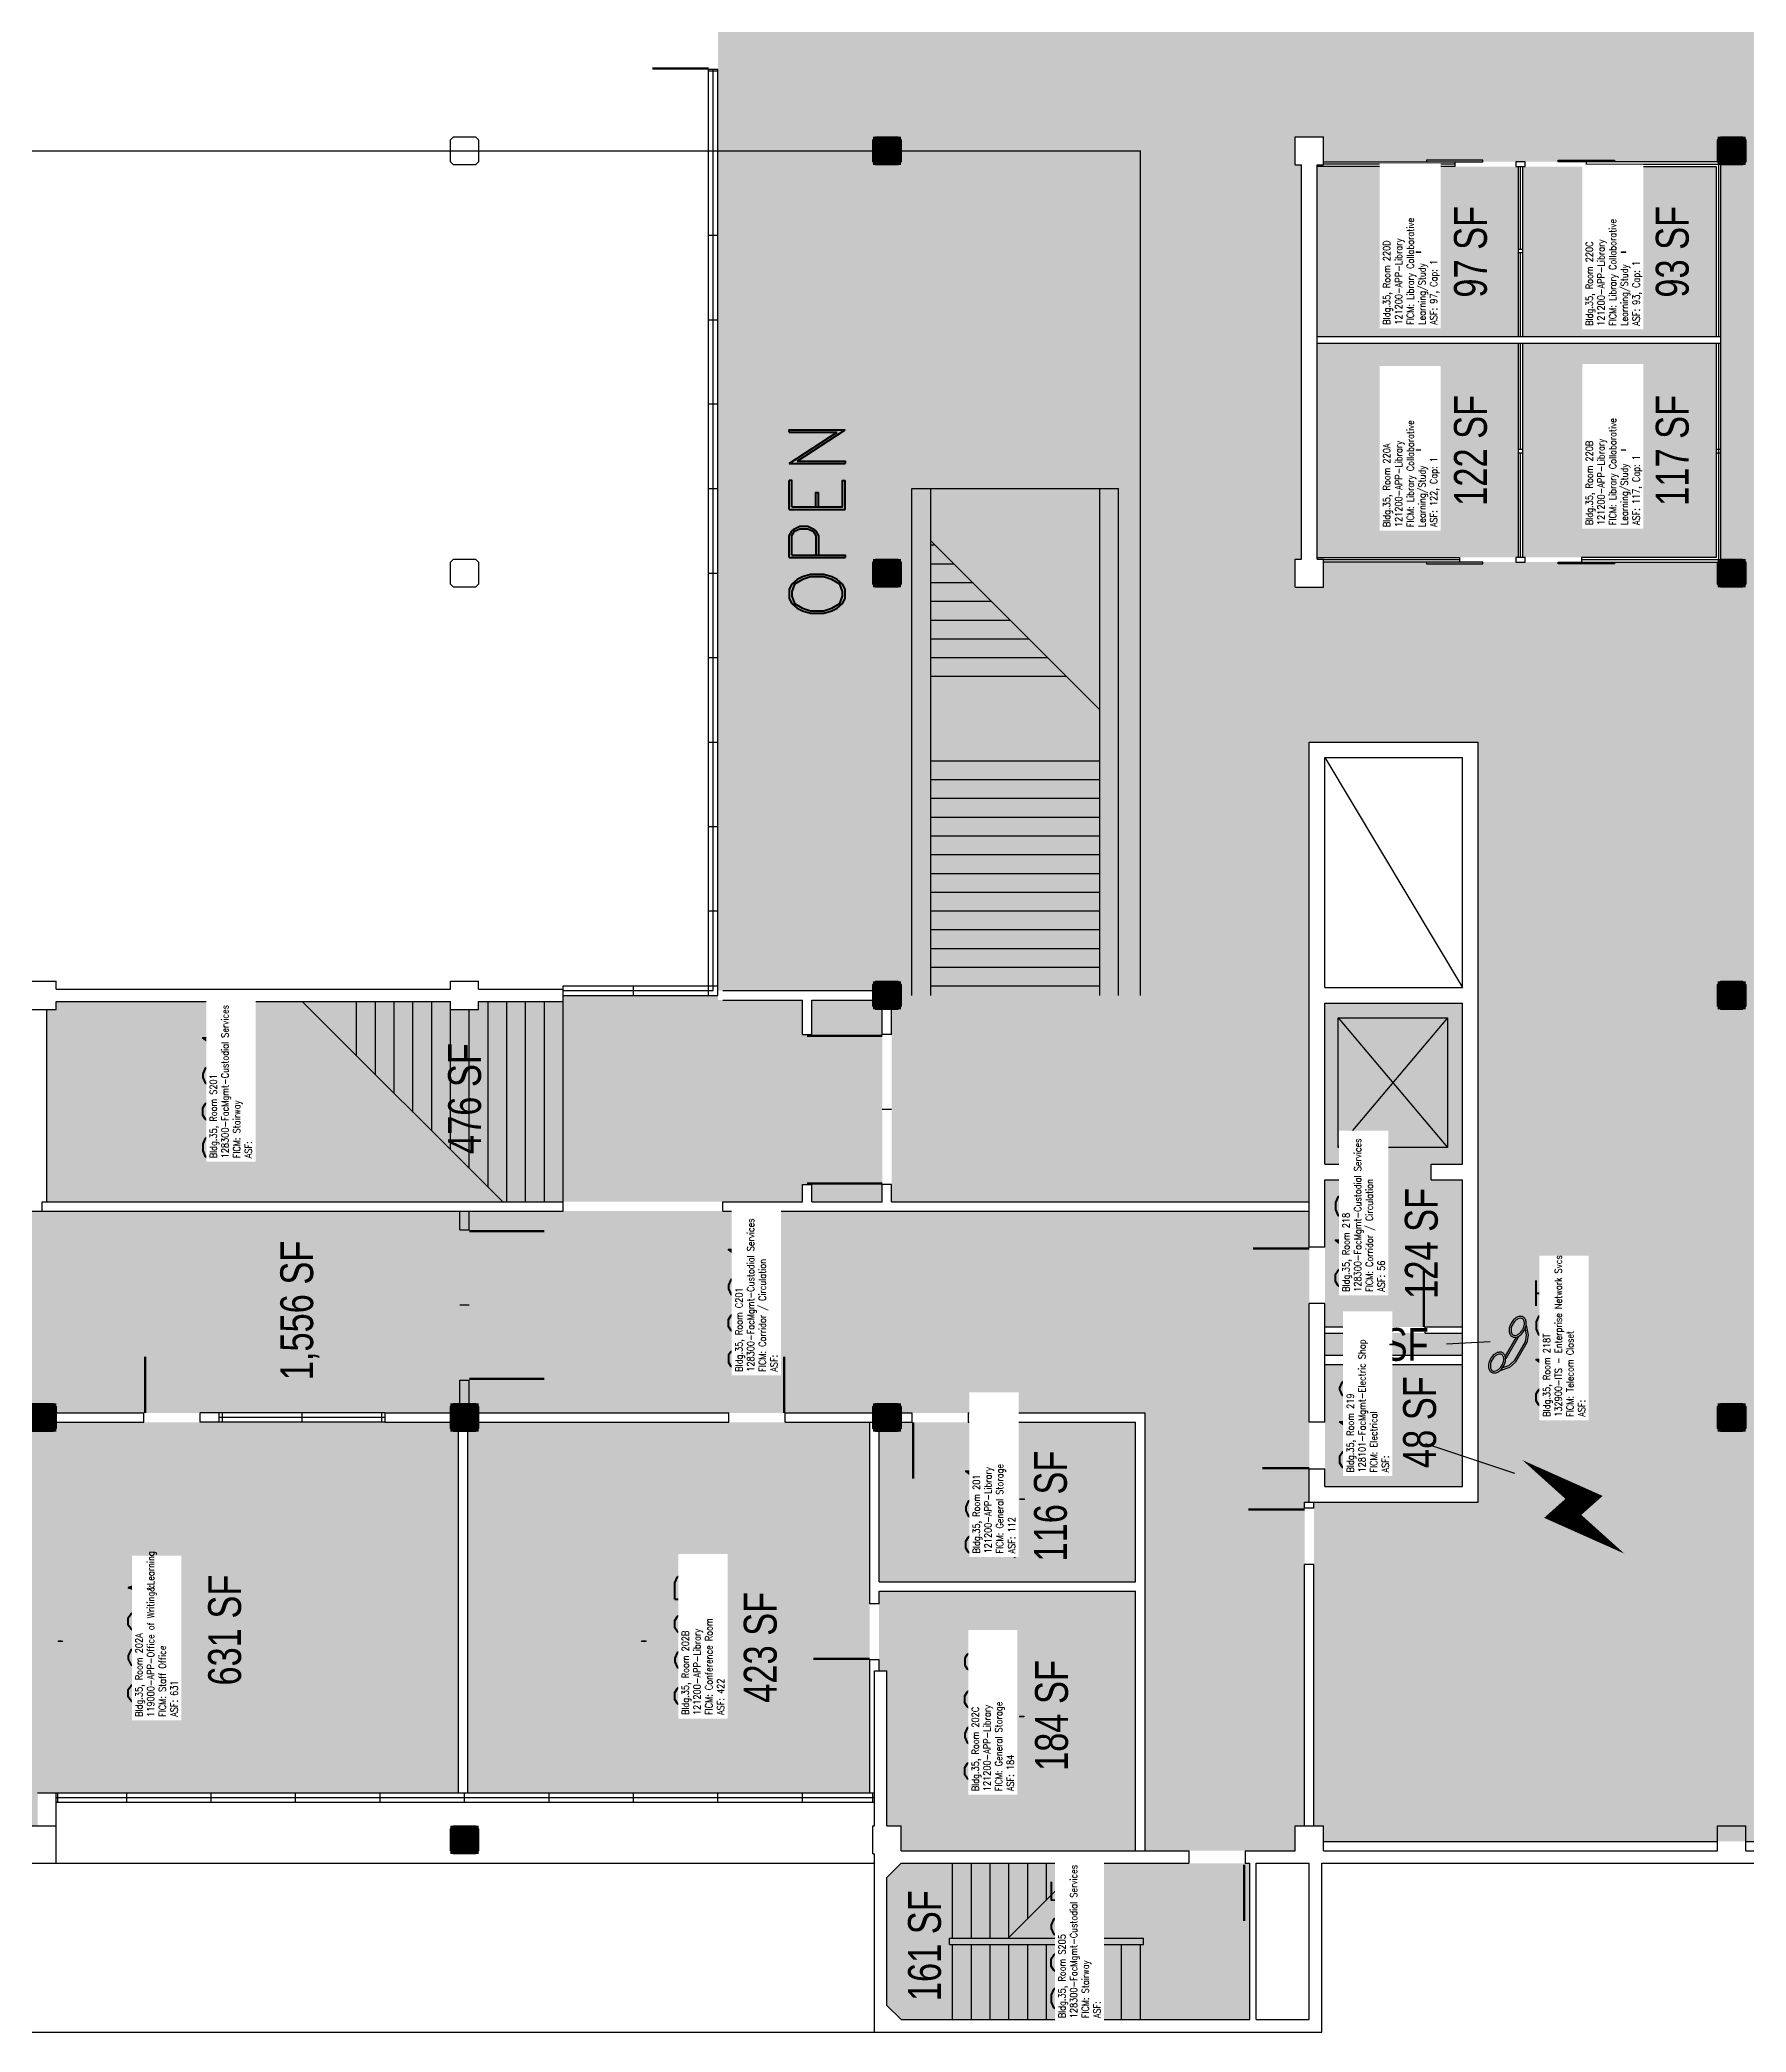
# Model space of a CAD drawing. Header units: inches. Extents: x -234 to 3525, y 0 to 2715.
# Drawn here: x 1889 to 2979, y 147 to 1421 of the extents above; entities that cross this region are included whole.
import ezdxf
from ezdxf.enums import TextEntityAlignment as Align

# ---------------------------------------------------------------- set-up
doc = ezdxf.new("R2010")
doc.units = ezdxf.units.IN
doc.header["$LTSCALE"] = 10
doc.header["$MEASUREMENT"] = 0
doc.layers.get('0').update_dxf_attribs({"linetype": 'CONTINUOUS'})
for name, color, linetype in [('A-COL', 5, 'CONTINUOUS'), ('A-COL-PATT', 7, 'CONTINUOUS'), ('A-DOOR', 2, 'CONTINUOUS'), ('A-FLOR', 3, 'CONTINUOUS'), ('A-GLAZ', 1, 'CONTINUOUS'), ('A-GLAZ-SILL', 2, 'CONTINUOUS'), ('A-IDEN-ICON', 4, 'CONTINUOUS'), ('A-IDEN-RNUM', 7, 'CONTINUOUS'), ('A-IDEN-SNUM', 4, 'CONTINUOUS'), ('A-IDEN-TEXT', 4, 'CONTINUOUS'), ('A-IDEN-VNUM', 4, 'CONTINUOUS'), ('A-ROOF', 2, 'CONTINUOUS'), ('A-WALL', 5, 'CONTINUOUS'), ('AREA-TEXT', 3, 'CONTINUOUS'), ('Rooms-Category-Color', 7, 'CONTINUOUS'), ('Rooms-College-Color', 7, 'CONTINUOUS'), ('Rooms-Department-Color', 7, 'CONTINUOUS'), ('Rooms-Division-Color', 7, 'CONTINUOUS'), ('Rooms-Information', 7, 'CONTINUOUS')]:
    doc.layers.add(name, color=color, linetype=linetype)
doc.styles.add('AREA', font='arial.ttf', dxfattribs={"width": 0.75, "height": 21})
doc.styles.add('ROOMSNUMBER', font='TXT.SHX', dxfattribs={"height": 0.03})
doc.styles.add('ROOMVNUMBER', font='simplex.shx', dxfattribs={"width": 0.85})
doc.styles.add('TEXT', font='ROMAND')

# ---------------------------------------------------------------- blocks, each defined once
blk = doc.blocks.new('CPELECT')
blk.add_lwpolyline([(0.0623, 0.0629, 0, 0.03, 0), (0.0105, -0.0168, 0.03, 0.03, 0), (-0.0105, 0.0068, 0.03, 0, 0), (-0.0623, -0.0729, 0.03, 0, 0)], format="xyseb")
blk = doc.blocks.new('COL')
at = {"layer": 'A-COL'}
blk.add_lwpolyline([(9, 7), (9, -7), (7, -9), (-7, -9), (-9, -7), (-9, 7), (-7, 9), (7, 9)], close=True, dxfattribs=at)
at = {"layer": 'A-COL-PATT', "const_width": 18}
blk.add_lwpolyline([(0, 9), (0, -9)], dxfattribs=at)
blk = doc.blocks.new('CPPHONE')
for p, q in [((0.0096, 0.0252), (-0.0196, -0.0252)), ((0.0169, 0.0279), (-0.0182, -0.0329))]:
    blk.add_line(p, q)
for points in [[(0.0364, 0.0572), (0.0417, 0.0308), (0.0382, 0.0108), (0.0082, -0.0411), (-0.0083, -0.0558), (-0.0338, -0.0645)], [(0.0334, 0.047), (0.0366, 0.0307), (0.0334, 0.0126), (0.0043, -0.0379), (-0.0109, -0.0514), (-0.0265, -0.0567)]]:
    blk.add_lwpolyline(points)
for points in [[(0.0288, 0.0786, 0.139889), (0.0216, 0.0804, 0.107118), (0.0122, 0.0781, 0.079812), (0.0039, 0.0722, 0.067459), (-0.0035, 0.0626, 0.067459), (-0.008, 0.0515, 0.079812), (-0.009, 0.0413, 0.107118), (-0.0064, 0.032, 0.139889), (-0.0012, 0.0267, 0.139889), (0.0061, 0.0248, 0.107118), (0.0155, 0.0272, 0.079812), (0.0238, 0.0331, 0.067459), (0.0312, 0.0426, 0.067459), (0.0357, 0.0538, 0.079812), (0.0367, 0.0639, 0.107118), (0.034, 0.0732, 0.139889)], [(0.0263, 0.0743, 0.139889), (0.0218, 0.0754, 0.107118), (0.0144, 0.0736, 0.079812), (0.0074, 0.0686, 0.067459), (0.0008, 0.0601, 0.067459), (-0.0032, 0.0502, 0.079812), (-0.004, 0.0417, 0.107118), (-0.0019, 0.0344, 0.139889), (0.0013, 0.031, 0.139889), (0.0059, 0.0298, 0.107118), (0.0133, 0.0317, 0.079812), (0.0203, 0.0367, 0.067459), (0.0268, 0.0451, 0.067459), (0.0309, 0.055, 0.079812), (0.0317, 0.0636, 0.107118), (0.0296, 0.0709, 0.139889)], [(-0.0262, -0.0167, 0.139889), (-0.0334, -0.0148, 0.107118), (-0.0428, -0.0172, 0.079812), (-0.0511, -0.0231, 0.067459), (-0.0585, -0.0326, 0.067459), (-0.063, -0.0438, 0.079812), (-0.064, -0.0539, 0.107118), (-0.0614, -0.0632, 0.139889), (-0.0562, -0.0686, 0.139889), (-0.0489, -0.0704, 0.107118), (-0.0395, -0.0681, 0.079812), (-0.0312, -0.0622, 0.067459), (-0.0238, -0.0526, 0.067459), (-0.0193, -0.0415, 0.079812), (-0.0183, -0.0313, 0.107118), (-0.021, -0.022, 0.139889)], [(-0.0287, -0.021, 0.139889), (-0.0332, -0.0198, 0.107118), (-0.0406, -0.0217, 0.079812), (-0.0476, -0.0267, 0.067459), (-0.0542, -0.0351, 0.067459), (-0.0582, -0.045, 0.079812), (-0.059, -0.0536, 0.107118), (-0.0569, -0.0609, 0.139889), (-0.0537, -0.0643, 0.139889), (-0.0491, -0.0654, 0.107118), (-0.0417, -0.0636, 0.079812), (-0.0347, -0.0586, 0.067459), (-0.0282, -0.0501, 0.067459), (-0.0241, -0.0402, 0.079812), (-0.0233, -0.0317, 0.107118), (-0.0254, -0.0244, 0.139889)]]:
    blk.add_lwpolyline(points, format="xyb", close=True)

msp = doc.modelspace()

# ---------------------------------------------------------------- hatches: boundary and pattern name
at = {"layer": 'Rooms-Category-Color', "true_color": 0x99d7b2}
for points in [[(810, 1079.4), (810, 1620), (702, 1620), (702, 1623), (651, 1623), (651, 1793), (705, 1793), (705, 2256), (810, 2256), (810, 2422), (1080, 2422), (1080, 2322), (1089, 2322), (1089, 2554), (1359, 2554), (1359, 2691), (1620, 2691), (1620, 2515.4), (1435.5, 2515.4), (1435.5, 2030.4), (2340, 2030.4), (2340, 2515.4), (1948.6, 2515.4), (1948.6, 2030.4), (1826.9, 2030.4), (1826.9, 2515.4), (1620.1, 2515.4), (1620.1, 2691), (2421, 2691), (2421, 2322), (2430, 2322), (2430, 2422), (2700, 2422), (2700, 2322), (2709, 2322), (2709, 2691), (3231, 2691), (3231, 2163), (2967, 2163), (2967, 1635), (2808, 1635), (2808, 1893), (2515, 1893), (2515, 1853), (2521, 1853), (2521, 1458), (2808, 1458), (2808, 1627), (2961, 1627), (2961, 1611), (2979, 1611), (2979, 1621), (3231, 1621), (3231, 1611), (3249, 1611), (3249, 1621), (3339, 1621), (3339, 1095), (2963, 1095), (2963, 1343), (2709, 1343), (2709, 1359), (2691, 1359), (2691, 1341), (2695, 1341), (2695, 1089), (2691, 1089), (2691, 1071), (2700, 1071), (2700, 678), (2433, 678), (2433, 813), (2322, 813), (2322, 1515), (918, 1515), (918, 1401), (1077, 1401), (1077, 1353), (1023, 1353), (1023, 1326), (918, 1326), (918, 1158), (1029, 1158), (1029, 1239), (1188, 1239), (1188, 810), (1185, 810), (1185, 672), (1185.1, 543), (810, 543)], [(2705, 1231), (2833.5, 1231), (2833.5, 1340), (2705, 1340)], [(2836.5, 1231), (2960, 1231), (2960, 1340), (2836.5, 1340)], [(2705, 1090), (2833.5, 1090), (2833.5, 1227), (2705, 1227)], [(2836.5, 1090), (2960, 1090), (2960, 1227), (2836.5, 1227)], [(2703, 279), (2709, 279), (2709, 269), (3501, 269), (3501, 1081), (3249, 1081), (3249, 1071), (3231, 1071), (3231, 1095), (2963, 1095), (2963, 1089), (2961, 1087), (2709, 1087), (2709, 1071), (2700, 1071), (2700, 972), (2808, 972), (2808, 486), (2703, 486)]]:
    msp.add_hatch(color=253, dxfattribs=at).paths.add_polyline_path(points)
at = {"layer": 'Rooms-Category-Color', "true_color": 0xadadad}
for points in [[(2322, 807), (2322, 810), (2319, 810), (2316, 810), (2223, 810), (2223, 806), (2169, 806), (2169, 801), (2151, 801), (2151, 806), (1899, 806), (1899, 801), (1893, 801), (1893, 678), (1894, 678), (1930, 678), (2049, 678), (2055, 678), (2118, 678), (2154, 678), (2157, 678), (2163, 678), (2166, 678), (2202, 678), (2223, 678), (2319, 678), (2322, 678), (2325, 678), (2376, 678), (2376, 689), (2382, 689), (2382, 678), (2425, 678), (2427, 678), (2427, 689), (2427, 785), (2427, 807), (2382, 807), (2382, 785), (2376, 785), (2376, 807)], [(2710, 692), (2730, 692), (2730, 702), (2710, 702), (2710, 805), (2798, 805), (2798, 702), (2778, 702), (2778, 692), (2798, 692), (2798, 648), (2798, 647), (2798, 611), (2798, 598), (2779, 598), (2774, 598), (2738, 598), (2731, 598), (2710, 598), (2710, 611), (2710, 613), (2710, 647), (2710, 648), (2710, 649)], [(2436, 672), (2433, 672), (2425, 672), (2389, 672), (2328, 672), (2325, 672), (2322, 672), (2223, 672), (2202, 672), (1185, 672), (1185.1, 543), (2322, 543), (2329, 543), (2365, 543), (2419, 543), (2436, 543), (2442, 543), (2446, 543), (2482, 543), (2549, 543), (2585, 543), (2589, 543), (2595, 543), (2595, 263), (2623, 263), (2659, 263), (2691, 263), (2691, 269), (2691, 279), (2697, 279), (2697, 446), (2697, 482), (2697, 486), (2700, 486), (2700, 503), (2700, 507), (2700, 533), (2700, 537), (2700, 543), (2700, 603), (2700, 611), (2700, 613), (2700, 639), (2700, 647), (2700, 648), (2700, 649), (2700, 672), (2595, 672), (2589, 672), (2442, 672)], [(2710, 580), (2798, 580), (2798, 594), (2710, 594)], [(2710, 537), (2710, 533), (2710, 507), (2710, 503), (2710, 496), (2798, 496), (2798, 574), (2710, 574)], [(2659, 255), (2623, 255), (2439, 255), (2430, 246), (2430, 164), (2439, 155), (2662, 155), (2662, 213), (2662, 255)]]:
    msp.add_hatch(color=253, dxfattribs=at).paths.add_polyline_path(points)
at = {"layer": 'Rooms-Category-Color', "true_color": 0xfa9ba3}
for points in [[(2156.1, 531), (2153, 531), (2151, 533), (2151, 537), (1899, 537), (1899, 533), (1897, 531), (1883, 531), (1881, 533), (1881, 537), (1785, 537), (1785, 269), (1881, 269), (1881, 279), (1887, 279), (1887, 300), (2156.1, 300)], [(2419, 300), (2419, 385), (2419, 421), (2419, 537), (2365, 537), (2329, 537), (2316, 537), (2169, 537), (2169, 533), (2167, 531), (2162.1, 531), (2162.1, 300)]]:
    msp.add_hatch(color=241, dxfattribs=at).paths.add_polyline_path(points)
at = {"layer": 'Rooms-Category-Color', "true_color": 0xe3c5e1}
for points in [[(2585, 537), (2589, 537), (2589, 435), (2425, 435), (2425, 537), (2442, 537), (2446, 537), (2482, 537), (2549, 537)], [(2425, 378), (2425, 385), (2425, 421), (2425, 429), (2589, 429), (2589, 263), (2439, 263), (2439, 269), (2439, 279), (2436, 279), (2430, 279), (2430, 300), (2430, 378)]]:
    msp.add_hatch(color=254, dxfattribs=at).paths.add_polyline_path(points)
at = {"layer": 'Rooms-College-Color', "true_color": 0x80bc67}
for points in [[(810, 1079.4), (810, 1620), (702, 1620), (702, 1623), (651, 1623), (651, 1793), (705, 1793), (705, 2256), (810, 2256), (810, 2422), (1080, 2422), (1080, 2322), (1089, 2322), (1089, 2554), (1359, 2554), (1359, 2691), (1620, 2691), (1620, 2515.4), (1435.5, 2515.4), (1435.5, 2030.4), (2340, 2030.4), (2340, 2515.4), (1948.6, 2515.4), (1948.6, 2030.4), (1826.9, 2030.4), (1826.9, 2515.4), (1620.1, 2515.4), (1620.1, 2691), (2421, 2691), (2421, 2322), (2430, 2322), (2430, 2422), (2700, 2422), (2700, 2322), (2709, 2322), (2709, 2691), (3231, 2691), (3231, 2163), (2967, 2163), (2967, 1635), (2808, 1635), (2808, 1893), (2515, 1893), (2515, 1853), (2521, 1853), (2521, 1458), (2808, 1458), (2808, 1627), (2961, 1627), (2961, 1611), (2979, 1611), (2979, 1621), (3231, 1621), (3231, 1611), (3249, 1611), (3249, 1621), (3339, 1621), (3339, 1095), (2963, 1095), (2963, 1343), (2709, 1343), (2709, 1359), (2691, 1359), (2691, 1341), (2695, 1341), (2695, 1089), (2691, 1089), (2691, 1071), (2700, 1071), (2700, 678), (2433, 678), (2433, 813), (2322, 813), (2322, 1515), (918, 1515), (918, 1401), (1077, 1401), (1077, 1353), (1023, 1353), (1023, 1326), (918, 1326), (918, 1158), (1029, 1158), (1029, 1239), (1188, 1239), (1188, 810), (1185, 810), (1185, 672), (1185.1, 543), (810, 543)], [(2705, 1231), (2833.5, 1231), (2833.5, 1340), (2705, 1340)], [(2836.5, 1231), (2960, 1231), (2960, 1340), (2836.5, 1340)], [(2705, 1090), (2833.5, 1090), (2833.5, 1227), (2705, 1227)], [(2836.5, 1090), (2960, 1090), (2960, 1227), (2836.5, 1227)], [(2710, 692), (2730, 692), (2730, 702), (2710, 702), (2710, 805), (2798, 805), (2798, 702), (2778, 702), (2778, 692), (2798, 692), (2798, 648), (2798, 647), (2798, 611), (2798, 598), (2779, 598), (2774, 598), (2738, 598), (2731, 598), (2710, 598), (2710, 611), (2710, 613), (2710, 647), (2710, 648), (2710, 649)], [(2156.1, 531), (2153, 531), (2151, 533), (2151, 537), (1899, 537), (1899, 533), (1897, 531), (1883, 531), (1881, 533), (1881, 537), (1785, 537), (1785, 269), (1881, 269), (1881, 279), (1887, 279), (1887, 300), (2156.1, 300)], [(2419, 300), (2419, 385), (2419, 421), (2419, 537), (2365, 537), (2329, 537), (2316, 537), (2169, 537), (2169, 533), (2167, 531), (2162.1, 531), (2162.1, 300)], [(2585, 537), (2589, 537), (2589, 435), (2425, 435), (2425, 537), (2442, 537), (2446, 537), (2482, 537), (2549, 537)], [(2425, 378), (2425, 385), (2425, 421), (2425, 429), (2589, 429), (2589, 263), (2439, 263), (2439, 269), (2439, 279), (2436, 279), (2430, 279), (2430, 300), (2430, 378)]]:
    msp.add_hatch(color=83, dxfattribs=at).paths.add_polyline_path(points)
at = {"layer": 'Rooms-College-Color', "true_color": 0xadadad}
for points in [[(2703, 279), (2709, 279), (2709, 269), (3501, 269), (3501, 1081), (3249, 1081), (3249, 1071), (3231, 1071), (3231, 1095), (2963, 1095), (2963, 1089), (2961, 1087), (2709, 1087), (2709, 1071), (2700, 1071), (2700, 972), (2808, 972), (2808, 486), (2703, 486)], [(2322, 807), (2322, 810), (2319, 810), (2316, 810), (2223, 810), (2223, 806), (2169, 806), (2169, 801), (2151, 801), (2151, 806), (1899, 806), (1899, 801), (1893, 801), (1893, 678), (1894, 678), (1930, 678), (2049, 678), (2055, 678), (2118, 678), (2154, 678), (2157, 678), (2163, 678), (2166, 678), (2202, 678), (2223, 678), (2319, 678), (2322, 678), (2325, 678), (2376, 678), (2376, 689), (2382, 689), (2382, 678), (2425, 678), (2427, 678), (2427, 689), (2427, 785), (2427, 807), (2382, 807), (2382, 785), (2376, 785), (2376, 807)], [(2436, 672), (2433, 672), (2425, 672), (2389, 672), (2328, 672), (2325, 672), (2322, 672), (2223, 672), (2202, 672), (1185, 672), (1185.1, 543), (2322, 543), (2329, 543), (2365, 543), (2419, 543), (2436, 543), (2442, 543), (2446, 543), (2482, 543), (2549, 543), (2585, 543), (2589, 543), (2595, 543), (2595, 263), (2623, 263), (2659, 263), (2691, 263), (2691, 269), (2691, 279), (2697, 279), (2697, 446), (2697, 482), (2697, 486), (2700, 486), (2700, 503), (2700, 507), (2700, 533), (2700, 537), (2700, 543), (2700, 603), (2700, 611), (2700, 613), (2700, 639), (2700, 647), (2700, 648), (2700, 649), (2700, 672), (2595, 672), (2589, 672), (2442, 672)], [(2710, 580), (2798, 580), (2798, 594), (2710, 594)], [(2710, 537), (2710, 533), (2710, 507), (2710, 503), (2710, 496), (2798, 496), (2798, 574), (2710, 574)], [(2659, 255), (2623, 255), (2439, 255), (2430, 246), (2430, 164), (2439, 155), (2662, 155), (2662, 213), (2662, 255)]]:
    msp.add_hatch(color=253, dxfattribs=at).paths.add_polyline_path(points)
at = {"layer": 'Rooms-Department-Color', "true_color": 0x62f98f}
for points in [[(810, 1079.4), (810, 1620), (702, 1620), (702, 1623), (651, 1623), (651, 1793), (705, 1793), (705, 2256), (810, 2256), (810, 2422), (1080, 2422), (1080, 2322), (1089, 2322), (1089, 2554), (1359, 2554), (1359, 2691), (1620, 2691), (1620, 2515.4), (1435.5, 2515.4), (1435.5, 2030.4), (2340, 2030.4), (2340, 2515.4), (1948.6, 2515.4), (1948.6, 2030.4), (1826.9, 2030.4), (1826.9, 2515.4), (1620.1, 2515.4), (1620.1, 2691), (2421, 2691), (2421, 2322), (2430, 2322), (2430, 2422), (2700, 2422), (2700, 2322), (2709, 2322), (2709, 2691), (3231, 2691), (3231, 2163), (2967, 2163), (2967, 1635), (2808, 1635), (2808, 1893), (2515, 1893), (2515, 1853), (2521, 1853), (2521, 1458), (2808, 1458), (2808, 1627), (2961, 1627), (2961, 1611), (2979, 1611), (2979, 1621), (3231, 1621), (3231, 1611), (3249, 1611), (3249, 1621), (3339, 1621), (3339, 1095), (2963, 1095), (2963, 1343), (2709, 1343), (2709, 1359), (2691, 1359), (2691, 1341), (2695, 1341), (2695, 1089), (2691, 1089), (2691, 1071), (2700, 1071), (2700, 678), (2433, 678), (2433, 813), (2322, 813), (2322, 1515), (918, 1515), (918, 1401), (1077, 1401), (1077, 1353), (1023, 1353), (1023, 1326), (918, 1326), (918, 1158), (1029, 1158), (1029, 1239), (1188, 1239), (1188, 810), (1185, 810), (1185, 672), (1185.1, 543), (810, 543)], [(2705, 1231), (2833.5, 1231), (2833.5, 1340), (2705, 1340)], [(2836.5, 1231), (2960, 1231), (2960, 1340), (2836.5, 1340)], [(2705, 1090), (2833.5, 1090), (2833.5, 1227), (2705, 1227)], [(2836.5, 1090), (2960, 1090), (2960, 1227), (2836.5, 1227)], [(2703, 279), (2709, 279), (2709, 269), (3501, 269), (3501, 1081), (3249, 1081), (3249, 1071), (3231, 1071), (3231, 1095), (2963, 1095), (2963, 1089), (2961, 1087), (2709, 1087), (2709, 1071), (2700, 1071), (2700, 972), (2808, 972), (2808, 486), (2703, 486)], [(2156.1, 531), (2153, 531), (2151, 533), (2151, 537), (1899, 537), (1899, 533), (1897, 531), (1883, 531), (1881, 533), (1881, 537), (1785, 537), (1785, 269), (1881, 269), (1881, 279), (1887, 279), (1887, 300), (2156.1, 300)], [(2419, 300), (2419, 385), (2419, 421), (2419, 537), (2365, 537), (2329, 537), (2316, 537), (2169, 537), (2169, 533), (2167, 531), (2162.1, 531), (2162.1, 300)], [(2585, 537), (2589, 537), (2589, 435), (2425, 435), (2425, 537), (2442, 537), (2446, 537), (2482, 537), (2549, 537)], [(2425, 378), (2425, 385), (2425, 421), (2425, 429), (2589, 429), (2589, 263), (2439, 263), (2439, 269), (2439, 279), (2436, 279), (2430, 279), (2430, 300), (2430, 378)]]:
    msp.add_hatch(color=91, dxfattribs=at).paths.add_polyline_path(points)
at = {"layer": 'Rooms-Department-Color', "true_color": 0xacacac}
for points in [[(2322, 807), (2322, 810), (2319, 810), (2316, 810), (2223, 810), (2223, 806), (2169, 806), (2169, 801), (2151, 801), (2151, 806), (1899, 806), (1899, 801), (1893, 801), (1893, 678), (1894, 678), (1930, 678), (2049, 678), (2055, 678), (2118, 678), (2154, 678), (2157, 678), (2163, 678), (2166, 678), (2202, 678), (2223, 678), (2319, 678), (2322, 678), (2325, 678), (2376, 678), (2376, 689), (2382, 689), (2382, 678), (2425, 678), (2427, 678), (2427, 689), (2427, 785), (2427, 807), (2382, 807), (2382, 785), (2376, 785), (2376, 807)], [(2710, 692), (2730, 692), (2730, 702), (2710, 702), (2710, 805), (2798, 805), (2798, 702), (2778, 702), (2778, 692), (2798, 692), (2798, 648), (2798, 647), (2798, 611), (2798, 598), (2779, 598), (2774, 598), (2738, 598), (2731, 598), (2710, 598), (2710, 611), (2710, 613), (2710, 647), (2710, 648), (2710, 649)], [(2436, 672), (2433, 672), (2425, 672), (2389, 672), (2328, 672), (2325, 672), (2322, 672), (2223, 672), (2202, 672), (1185, 672), (1185.1, 543), (2322, 543), (2329, 543), (2365, 543), (2419, 543), (2436, 543), (2442, 543), (2446, 543), (2482, 543), (2549, 543), (2585, 543), (2589, 543), (2595, 543), (2595, 263), (2623, 263), (2659, 263), (2691, 263), (2691, 269), (2691, 279), (2697, 279), (2697, 446), (2697, 482), (2697, 486), (2700, 486), (2700, 503), (2700, 507), (2700, 533), (2700, 537), (2700, 543), (2700, 603), (2700, 611), (2700, 613), (2700, 639), (2700, 647), (2700, 648), (2700, 649), (2700, 672), (2595, 672), (2589, 672), (2442, 672)], [(2710, 580), (2798, 580), (2798, 594), (2710, 594)], [(2710, 537), (2710, 533), (2710, 507), (2710, 503), (2710, 496), (2798, 496), (2798, 574), (2710, 574)], [(2659, 255), (2623, 255), (2439, 255), (2430, 246), (2430, 164), (2439, 155), (2662, 155), (2662, 213), (2662, 255)]]:
    msp.add_hatch(color=253, dxfattribs=at).paths.add_polyline_path(points)
at = {"layer": 'Rooms-Division-Color', "true_color": 0x62f98f}
for points in [[(810, 1079.4), (810, 1620), (702, 1620), (702, 1623), (651, 1623), (651, 1793), (705, 1793), (705, 2256), (810, 2256), (810, 2422), (1080, 2422), (1080, 2322), (1089, 2322), (1089, 2554), (1359, 2554), (1359, 2691), (1620, 2691), (1620, 2515.4), (1435.5, 2515.4), (1435.5, 2030.4), (2340, 2030.4), (2340, 2515.4), (1948.6, 2515.4), (1948.6, 2030.4), (1826.9, 2030.4), (1826.9, 2515.4), (1620.1, 2515.4), (1620.1, 2691), (2421, 2691), (2421, 2322), (2430, 2322), (2430, 2422), (2700, 2422), (2700, 2322), (2709, 2322), (2709, 2691), (3231, 2691), (3231, 2163), (2967, 2163), (2967, 1635), (2808, 1635), (2808, 1893), (2515, 1893), (2515, 1853), (2521, 1853), (2521, 1458), (2808, 1458), (2808, 1627), (2961, 1627), (2961, 1611), (2979, 1611), (2979, 1621), (3231, 1621), (3231, 1611), (3249, 1611), (3249, 1621), (3339, 1621), (3339, 1095), (2963, 1095), (2963, 1343), (2709, 1343), (2709, 1359), (2691, 1359), (2691, 1341), (2695, 1341), (2695, 1089), (2691, 1089), (2691, 1071), (2700, 1071), (2700, 678), (2433, 678), (2433, 813), (2322, 813), (2322, 1515), (918, 1515), (918, 1401), (1077, 1401), (1077, 1353), (1023, 1353), (1023, 1326), (918, 1326), (918, 1158), (1029, 1158), (1029, 1239), (1188, 1239), (1188, 810), (1185, 810), (1185, 672), (1185.1, 543), (810, 543)], [(2705, 1231), (2833.5, 1231), (2833.5, 1340), (2705, 1340)], [(2836.5, 1231), (2960, 1231), (2960, 1340), (2836.5, 1340)], [(2705, 1090), (2833.5, 1090), (2833.5, 1227), (2705, 1227)], [(2836.5, 1090), (2960, 1090), (2960, 1227), (2836.5, 1227)], [(2703, 279), (2709, 279), (2709, 269), (3501, 269), (3501, 1081), (3249, 1081), (3249, 1071), (3231, 1071), (3231, 1095), (2963, 1095), (2963, 1089), (2961, 1087), (2709, 1087), (2709, 1071), (2700, 1071), (2700, 972), (2808, 972), (2808, 486), (2703, 486)], [(2156.1, 531), (2153, 531), (2151, 533), (2151, 537), (1899, 537), (1899, 533), (1897, 531), (1883, 531), (1881, 533), (1881, 537), (1785, 537), (1785, 269), (1881, 269), (1881, 279), (1887, 279), (1887, 300), (2156.1, 300)], [(2419, 300), (2419, 385), (2419, 421), (2419, 537), (2365, 537), (2329, 537), (2316, 537), (2169, 537), (2169, 533), (2167, 531), (2162.1, 531), (2162.1, 300)], [(2585, 537), (2589, 537), (2589, 435), (2425, 435), (2425, 537), (2442, 537), (2446, 537), (2482, 537), (2549, 537)], [(2425, 378), (2425, 385), (2425, 421), (2425, 429), (2589, 429), (2589, 263), (2439, 263), (2439, 269), (2439, 279), (2436, 279), (2430, 279), (2430, 300), (2430, 378)]]:
    msp.add_hatch(color=91, dxfattribs=at).paths.add_polyline_path(points)
at = {"layer": 'Rooms-Division-Color', "true_color": 0xadadad}
for points in [[(2322, 807), (2322, 810), (2319, 810), (2316, 810), (2223, 810), (2223, 806), (2169, 806), (2169, 801), (2151, 801), (2151, 806), (1899, 806), (1899, 801), (1893, 801), (1893, 678), (1894, 678), (1930, 678), (2049, 678), (2055, 678), (2118, 678), (2154, 678), (2157, 678), (2163, 678), (2166, 678), (2202, 678), (2223, 678), (2319, 678), (2322, 678), (2325, 678), (2376, 678), (2376, 689), (2382, 689), (2382, 678), (2425, 678), (2427, 678), (2427, 689), (2427, 785), (2427, 807), (2382, 807), (2382, 785), (2376, 785), (2376, 807)], [(2710, 692), (2730, 692), (2730, 702), (2710, 702), (2710, 805), (2798, 805), (2798, 702), (2778, 702), (2778, 692), (2798, 692), (2798, 648), (2798, 647), (2798, 611), (2798, 598), (2779, 598), (2774, 598), (2738, 598), (2731, 598), (2710, 598), (2710, 611), (2710, 613), (2710, 647), (2710, 648), (2710, 649)], [(2436, 672), (2433, 672), (2425, 672), (2389, 672), (2328, 672), (2325, 672), (2322, 672), (2223, 672), (2202, 672), (1185, 672), (1185.1, 543), (2322, 543), (2329, 543), (2365, 543), (2419, 543), (2436, 543), (2442, 543), (2446, 543), (2482, 543), (2549, 543), (2585, 543), (2589, 543), (2595, 543), (2595, 263), (2623, 263), (2659, 263), (2691, 263), (2691, 269), (2691, 279), (2697, 279), (2697, 446), (2697, 482), (2697, 486), (2700, 486), (2700, 503), (2700, 507), (2700, 533), (2700, 537), (2700, 543), (2700, 603), (2700, 611), (2700, 613), (2700, 639), (2700, 647), (2700, 648), (2700, 649), (2700, 672), (2595, 672), (2589, 672), (2442, 672)], [(2710, 580), (2798, 580), (2798, 594), (2710, 594)], [(2710, 537), (2710, 533), (2710, 507), (2710, 503), (2710, 496), (2798, 496), (2798, 574), (2710, 574)], [(2659, 255), (2623, 255), (2439, 255), (2430, 246), (2430, 164), (2439, 155), (2662, 155), (2662, 213), (2662, 255)]]:
    msp.add_hatch(color=253, dxfattribs=at).paths.add_polyline_path(points)

# ---------------------------------------------------------------- linework, layer by layer
at = {"layer": 'A-DOOR'}
for points in [[(2316, 1402.7, 1.5, 1.5, 0), (2280, 1402.7, 0, 0, 0), (2280, 1403.5, 0, 0, -0.414214), (2317.5, 1438, 0, 0, -0.414214)], [(2427, 784.2, 1.5, 1.5, 0), (2379, 784.2, 0, 0, 0), (2379, 783.5, 0, 0, 0.414214), (2428.5, 737, 0, 0, 0.414214)], [(2427, 689.7, 1.5, 1.5, 0), (2379, 689.7, 0, 0, 0), (2379, 690.5, 0, 0, -0.414214), (2428.5, 737, 0, 0, -0.414214)], [(2163, 659.2, 1.5, 1.5, 0), (2211, 659.2, 0, 0, 0), (2211, 658.5, 0, 0, -0.414214), (2161.5, 612, 0, 0, -0.414214)], [(2700, 648.2, 1.5, 1.5, 0), (2664, 648.2, 0, 0, 0), (2664, 647.5, 0, 0, 0.414214), (2701.5, 613, 0, 0, 0.414214)], [(2773.3, 598, 1.5, 1.5, 0), (2773.3, 634, 0, 0, 0), (2772.5, 634, 0, 0, 0.414214), (2738, 596.5, 0, 0, 0.414214)], [(2163, 564.7, 1.5, 1.5, 0), (2211, 564.7, 0, 0, 0), (2211, 565.5, 0, 0, 0.414214), (2161.5, 612, 0, 0, 0.414214)], [(1955.8, 543, 1.5, 1.5, 0), (1955.8, 579, 0, 0, 0), (1956.5, 579, 0, 0, -0.414214), (1991, 541.5, 0, 0, -0.414214)], [(2364.3, 543, 1.5, 1.5, 0), (2364.3, 579, 0, 0, 0), (2363.5, 579, 0, 0, 0.414214), (2329, 541.5, 0, 0, 0.414214)], [(2446.8, 537, 1.5, 1.5, 0), (2446.8, 501, 0, 0, 0), (2447.5, 501, 0, 0, 0.414214), (2482, 538.5, 0, 0, 0.414214)], [(2700, 507.7, 1.5, 1.5, 0), (2670, 507.7, 0, 0, 0), (2670, 508.5, 0, 0, -0.414214), (2701.5, 537, 0, 0, -0.414214)], [(2697, 481.2, 1.5, 1.5, 0), (2661, 481.2, 0, 0, 0), (2661, 480.5, 0, 0, 0.414214), (2698.5, 446, 0, 0, 0.414214)], [(2419, 385.7, 1.5, 1.5, 0), (2383, 385.7, 0, 0, 0), (2383, 386.5, 0, 0, -0.414214), (2420.5, 421, 0, 0, -0.414214)], [(2658.3, 254, 1.5, 1.5, 0), (2658.3, 218, 0, 0, 0), (2657.5, 218, 0, 0, -0.414214), (2623, 255.5, 0, 0, -0.414214)]]:
    msp.add_lwpolyline(points, format="xyseb", dxfattribs=at)
for points in [[(2775, 1343), (2811, 1343), (2811, 1344), (2775, 1344)], [(2895, 1343), (2859, 1343), (2859, 1344), (2895, 1344)], [(2775, 1086), (2811, 1086), (2811, 1087), (2775, 1087)], [(2895, 1086), (2859, 1086), (2859, 1087), (2895, 1087)]]:
    msp.add_lwpolyline(points, close=True, dxfattribs=at)
at = {"layer": 'A-FLOR'}
for p, q in [((1194, 1350), (2316, 1350)), ((2322, 1350), (2592, 1350)), ((2592, 810), (2592, 1350)), ((2446, 810), (2446, 1134)), ((2446, 1134), (2578, 1134)), ((2458, 810), (2458, 1134)), ((2566, 810), (2566, 1134)), ((2578, 810), (2578, 1134)), ((2458, 1100.7), (2566, 992.6)), ((2458, 1098), (2460.7, 1098)), ((2458, 1086), (2472.7, 1086)), ((2458, 1074), (2484.7, 1074)), ((2458, 1062), (2496.7, 1062)), ((2458, 1050), (2508.7, 1050)), ((2458, 1038), (2520.7, 1038)), ((2458, 1026), (2532.7, 1026)), ((2458, 1014), (2544.6, 1014)), ((2458, 960), (2566, 960)), ((2710, 962), (2798, 815)), ((2458, 948), (2566, 948)), ((2458, 936), (2566, 936)), ((2458, 924), (2566, 924)), ((2458, 912), (2566, 912)), ((2458, 900), (2566, 900)), ((2458, 888), (2566, 888)), ((2458, 876), (2566, 876)), ((2458, 864), (2566, 864)), ((2458, 852), (2566, 852)), ((2458, 840), (2566, 840)), ((2458, 828), (2566, 828)), ((2458, 816), (2566, 816)), ((2184.9, 677.6), (2056.4, 805.9)), ((2091, 771.3), (2091, 806)), ((2103, 759.3), (2103, 806)), ((2115, 747.3), (2115, 806)), ((2127, 735.4), (2127, 806)), ((2139, 723.4), (2139, 806)), ((2151, 711.4), (2151, 806)), ((2175, 687.4), (2175, 806)), ((2187, 678), (2187, 806)), ((2199, 678), (2199, 806)), ((2211, 678), (2211, 806)), ((2223, 678), (2223, 806)), ((2163, 699.4), (2163, 801)), ((2718.5, 712.7), (2718.5, 795.6)), ((2718.5, 795.6), (2788.3, 795.6)), ((2718.5, 795.6), (2788.3, 712.7)), ((2788.3, 795.6), (2718.5, 712.7)), ((2788.3, 795.6), (2788.3, 712.7)), ((2788.3, 712.7), (2718.5, 712.7)), ((2472, 207), (2472, 255)), ((2484, 207), (2484, 255)), ((2496, 207), (2496, 255)), ((2555.4, 255), (2507.4, 207)), ((2508, 207.6), (2508, 255)), ((2520, 219.6), (2520, 255)), ((2532, 231.6), (2532, 255)), ((2544, 243.6), (2544, 255)), ((2470, 203), (2470, 207)), ((2470, 207), (2594, 207)), ((2594, 203), (2594, 207)), ((2470, 203), (2594, 203)), ((2472, 155), (2472, 203)), ((2484, 155), (2484, 203)), ((2496, 155), (2496, 203)), ((2508, 155), (2508, 203)), ((2520, 155), (2520, 203)), ((2532, 155), (2532, 203)), ((2544, 155), (2544, 203)), ((2556, 155), (2556, 203)), ((2568, 155), (2568, 203)), ((2580, 155), (2580, 203)), ((2592, 155), (2592, 203))]:
    msp.add_line(p, q, dxfattribs=at)
at = {"layer": 'A-GLAZ'}
for p, q in [((2319, 1242), (2319, 1402)), ((2322, 1401), (2316, 1401)), ((2316, 1350), (2322, 1350)), ((2793, 1341.5), (2709, 1341.5)), ((2835, 1287), (2835, 1340)), ((2316, 1296), (2322, 1296)), ((2835, 1231), (2835, 1285)), ((2316, 1242), (2322, 1242)), ((2319, 813), (2319, 1242)), ((2835, 1159), (2835, 1227)), ((2322, 1188), (2316, 1188)), ((2835, 1090), (2835, 1157)), ((2316, 1134), (2322, 1134)), ((2796, 1088.5), (2709, 1088.5)), ((2316, 1080), (2322, 1080)), ((2316, 1026), (2322, 1026)), ((2316, 972), (2322, 972)), ((2316, 918), (2322, 918)), ((2316, 864), (2322, 864)), ((2223, 810), (2223, 816)), ((2268, 810), (2268, 816)), ((2316, 816), (2322, 816)), ((2316, 810), (2316, 816)), ((2223, 813), (2319, 813)), ((2109, 540), (2003, 540)), ((2005, 543), (2005, 537)), ((2056, 543), (2056, 537)), ((2107, 543), (2107, 537)), ((1899, 297), (2422, 297)), ((1900, 294), (1900, 300)), ((1944, 294), (1944, 300)), ((1998, 294), (1998, 300)), ((2052, 294), (2052, 300)), ((2106, 294), (2106, 300)), ((2160, 294), (2160, 300)), ((2214, 294), (2214, 300)), ((2268, 294), (2268, 300)), ((2322, 294), (2322, 300)), ((2376, 294), (2376, 300)), ((2421, 294), (2421, 300))]:
    msp.add_line(p, q, dxfattribs=at)
for points in [[(2877, 1341.5), (2961.5, 1341.5), (2961.5, 1231)], [(2961.5, 1227), (2961.5, 1088.5), (2874, 1088.5)]]:
    msp.add_lwpolyline(points, dxfattribs=at)
at = {"layer": 'A-GLAZ-SILL'}
for p, q in [((2316, 1242), (2316, 1402)), ((2322, 1242), (2322, 1402)), ((2833.5, 1340), (2833.5, 1287)), ((2836.5, 1287), (2836.5, 1340)), ((2961, 1343), (2877, 1343)), ((2877, 1343), (2877, 1340)), ((2963, 1089), (2963, 1341)), ((2833.5, 1285), (2833.5, 1231)), ((2836.5, 1231), (2836.5, 1285)), ((2316, 816), (2316, 1242)), ((2322, 810), (2322, 1242)), ((2833.5, 1227), (2833.5, 1159)), ((2836.5, 1159), (2836.5, 1227)), ((2833.5, 1157), (2833.5, 1090)), ((2836.5, 1090), (2836.5, 1157)), ((2963, 1159), (2960, 1159)), ((2960, 1157), (2963, 1157)), ((2874, 1090), (2874, 1087)), ((2874, 1087), (2961, 1087)), ((2223, 816), (2316, 816)), ((2223, 810), (2322, 810)), ((2109, 543), (2003, 543)), ((2109, 537), (2003, 537)), ((1899, 300), (2422, 300)), ((1899, 294), (2422, 294))]:
    msp.add_line(p, q, dxfattribs=at)
for points in [[(2709, 1343), (2793, 1343), (2793, 1340), (2705, 1340)], [(2877, 1340), (2960, 1340), (2960, 1231)], [(2960, 1227), (2960, 1090), (2874, 1090)], [(2705, 1090), (2796, 1090), (2796, 1087), (2709, 1087)]]:
    msp.add_lwpolyline(points, dxfattribs=at)
for points in [[(2838, 1343), (2832, 1343), (2832, 1340), (2838, 1340)], [(2833.5, 1287), (2833.5, 1285), (2836.5, 1285), (2836.5, 1287)], [(2833.5, 1159), (2833.5, 1157), (2836.5, 1157), (2836.5, 1159)], [(2832, 1090), (2832, 1087), (2838, 1087), (2838, 1090)]]:
    msp.add_lwpolyline(points, close=True, dxfattribs=at)
at = {"layer": 'A-IDEN-ICON'}
msp.add_line((2831.3, 504.2), (2774.4, 523.2), dxfattribs=at)
at = {"layer": 'A-IDEN-VNUM'}
msp.add_lwpolyline([(2815.6, 588.4), (2787.6, 587)], dxfattribs=at)
at = {"layer": 'A-ROOF'}
for p, q in [((1899, 255), (2422, 255)), ((-234, 147), (2422, 147))]:
    msp.add_line(p, q, dxfattribs=at)
at = {"layer": 'A-WALL'}
for p, q in [((2322, 1402), (2316, 1402)), ((2691, 1359), (2709, 1359)), ((2691, 1341), (2691, 1359)), ((2709, 1341), (2709, 1359)), ((2691, 1341), (2695, 1341)), ((2695, 1089), (2695, 1341)), ((2705, 1089), (2705, 1341)), ((2705, 1341), (2709, 1341)), ((2963, 1231), (2705, 1231)), ((2705, 1227), (2963, 1227)), ((2691, 1071), (2691, 1089)), ((2691, 1089), (2695, 1089)), ((2705, 1089), (2709, 1089)), ((2709, 1071), (2709, 1089)), ((2691, 1071), (2709, 1071)), ((2700, 649), (2700, 972)), ((2700, 972), (2808, 972)), ((2808, 486), (2808, 972)), ((2710, 815), (2710, 962)), ((2710, 962), (2798, 962)), ((2798, 815), (2798, 962)), ((1881, 819), (1899, 819)), ((1899, 814), (1899, 819)), ((2151, 814), (2151, 819)), ((2151, 819), (2169, 819)), ((2169, 814), (2169, 819)), ((1899, 814), (2151, 814)), ((1899, 806), (2151, 806)), ((1899, 801), (1899, 806)), ((2151, 801), (2151, 806)), ((2169, 814), (2223, 814)), ((2169, 806), (2223, 806)), ((2169, 801), (2169, 806)), ((2223, 806), (2223, 814)), ((2325, 813), (2421, 813)), ((2325, 807), (2376, 807)), ((2376, 785), (2376, 807)), ((2382, 785), (2382, 807)), ((2382, 807), (2421, 807)), ((2710, 815), (2798, 815)), ((2710, 702), (2710, 805)), ((2710, 805), (2798, 805)), ((2798, 702), (2798, 805)), ((1881, 801), (1899, 801)), ((1893, 678), (1893, 801)), ((2151, 801), (2169, 801)), ((2427, 785), (2427, 801)), ((2433, 785), (2433, 801)), ((2376, 785), (2382, 785)), ((2433, 785), (2427, 785)), ((2433, 737), (2427, 737)), ((2710, 702), (2730, 702)), ((2730, 692), (2730, 701.7)), ((2778, 702), (2798, 702)), ((2778, 692), (2778, 702)), ((2376, 689), (2382, 689)), ((2376, 678), (2376, 689)), ((2382, 678), (2382, 689)), ((2433, 689), (2427, 689)), ((2427, 678), (2427, 689)), ((2433, 678), (2433, 689)), ((2710, 649), (2710, 692)), ((2710, 692), (2730, 692)), ((2778, 692), (2798, 692)), ((2798, 496), (2798, 692)), ((1890, 678), (2223, 678)), ((1890, 672), (1890, 678)), ((2223, 672), (2223, 678)), ((2325, 678), (2376, 678)), ((2325, 672), (2325, 678)), ((2382, 678), (2427, 678)), ((2433, 678), (2700, 678)), ((1730, 672), (1890, 672)), ((1890, 672), (2223, 672)), ((2157, 660), (2157, 672)), ((2163, 660), (2163, 672)), ((2325, 672), (2700, 672)), ((2157, 660), (2163, 660)), ((2710, 649), (2700, 649)), ((2157, 612), (2163, 612)), ((2710, 613), (2700, 613)), ((2700, 537), (2700, 613)), ((2710, 537), (2710, 613)), ((2710, 598), (2738, 598)), ((2710, 594), (2738, 594)), ((2738, 594), (2738, 598)), ((2774, 594), (2774, 598)), ((2774, 598), (2798, 598)), ((2774, 594), (2798, 594)), ((2710, 580), (2798, 580)), ((2710, 574), (2798, 574)), ((2157, 564), (2163, 564)), ((2157, 549), (2157, 564)), ((2163, 549), (2163, 564)), ((1899, 543), (1955, 543)), ((1899, 537), (1955, 537)), ((1955, 537), (1955, 543)), ((1991, 537), (1991, 543)), ((2003, 543), (1991, 543)), ((2003, 537), (1991, 537)), ((2003, 543), (2003, 537)), ((2109, 543), (2151, 543)), ((2109, 543), (2109, 537)), ((2109, 537), (2151, 537)), ((2169, 543), (2329, 543)), ((2169, 537), (2329, 537)), ((2329, 537), (2329, 543)), ((2365, 537), (2365, 543)), ((2365, 543), (2421, 543)), ((2365, 537), (2421, 537)), ((2419, 421), (2419, 537)), ((2439, 543), (2446, 543)), ((2439, 537), (2446, 537)), ((2446, 543), (2446, 537)), ((2482, 543), (2482, 537)), ((2482, 543), (2595, 543)), ((2482, 537), (2589, 537)), ((2589, 435), (2589, 537)), ((2595, 263), (2595, 543)), ((2710, 537), (2700, 537)), ((2156.1, 300), (2156.1, 531)), ((2162.1, 300), (2162.1, 531)), ((2425, 435), (2425, 531)), ((2710, 507), (2700, 507)), ((2700, 486), (2700, 507)), ((2710, 496), (2710, 507)), ((2697, 482), (2697, 486)), ((2697, 486), (2700, 486)), ((2700, 486), (2808, 486)), ((2703, 482), (2703, 486)), ((2710, 496), (2798, 496)), ((2703, 482), (2697, 482)), ((2703, 446), (2697, 446)), ((2697, 279), (2697, 446)), ((2703, 279), (2703, 446)), ((2425, 435), (2589, 435)), ((2425, 421), (2419, 421)), ((2425, 429), (2589, 429)), ((2425, 421), (2425, 429)), ((2589, 263), (2589, 429)), ((2425, 385), (2419, 385)), ((2419, 300), (2419, 385)), ((2425, 378), (2425, 385)), ((2422, 279), (2422, 378)), ((2422, 378), (2430, 378)), ((2430, 279), (2430, 378)), ((1887, 300), (1899, 300)), ((1899, 279), (1899, 300)), ((1881, 279), (1899, 279)), ((1899, 255), (1899, 279)), ((2421, 261), (2421, 279)), ((2421, 279), (2422, 279)), ((2430, 279), (2439, 279)), ((2439, 263), (2439, 279)), ((2691, 263), (2691, 279)), ((2691, 279), (2709, 279)), ((2709, 263), (2709, 279)), ((2709, 269), (2961, 269)), ((2961, 263), (2961, 279)), ((2961, 279), (2979, 279)), ((2979, 263), (2979, 279)), ((2979, 269), (3231, 269)), ((1611, 255), (1899, 255)), ((1892, 255), (1900, 255)), ((2421, 261), (2422, 261)), ((2422, 147), (2422, 261)), ((2439, 255), (2430, 246)), ((2439, 263), (2623, 263)), ((2439, 255), (2623, 255)), ((2623, 263), (2623, 255)), ((2659, 263), (2659, 255)), ((2659, 263), (2691, 263)), ((2659, 255), (2662, 255)), ((2662, 155), (2662, 255)), ((2666, 255), (2700, 255)), ((2666, 155), (2666, 255)), ((2700, 155), (2700, 255)), ((2708, 255), (3525, 255)), ((2708, 147), (2708, 255)), ((2709, 263), (2961, 263)), ((2979, 263), (3231, 263)), ((2430, 164), (2430, 246)), ((2430, 164), (2439, 155)), ((2439, 155), (2662, 155)), ((2666, 155), (2700, 155)), ((2422, 147), (2708, 147))]:
    msp.add_line(p, q, dxfattribs=at)
for points in [[(2169, 1357), (2169, 1343), (2167, 1341), (2153, 1341), (2151, 1343), (2151, 1357), (2153, 1359), (2167, 1359)], [(2169, 1087), (2169, 1073), (2167, 1071), (2153, 1071), (2151, 1073), (2151, 1087), (2153, 1089), (2167, 1089)]]:
    msp.add_lwpolyline(points, close=True, dxfattribs=at)

# ---------------------------------------------------------------- block references
at = {"xscale": 0.9999999962747097, "yscale": 0.9999999962747097, "zscale": 0.9999999962747097}
for p in [(2430, 1350), (2970, 1350), (2430, 1080), (2970, 1080), (2430, 810), (2970, 810), (1890, 540), (2160, 540), (2430, 540), (2970, 540), (2160, 270)]:
    msp.add_blockref('COL', p, dxfattribs=at)
at = {"layer": 'A-IDEN-ICON'}
for name, p, xscale, yscale, zscale, rotation in [('CPPHONE', (2829.9, 585.4), 240, 240, 240, 359.999999968984), ('CPELECT', (2866.4, 482.9), 480, 480, 480, 89.99999996931751)]:
    msp.add_blockref(name, p, dxfattribs=dict(at, xscale=xscale, yscale=yscale, zscale=zscale, rotation=rotation))

# ---------------------------------------------------------------- texts
at = {"layer": 'A-IDEN-RNUM', "style": 'ROOMSNUMBER'}
for s, p in [('0220-D0', (2769.8, 1285.2)), ('0220-C0', (2900.8, 1285.2)), ('0220-A0', (2769.8, 1158.7)), ('0220-B0', (2900.8, 1158.7)), ('0218-00', (2740.4, 661.3)), ('0218-T0', (2753, 586.8)), ('0219-00', (2741.5, 536.6)), ('0201-00', (2516.5, 487.8)), ('0202-A0', (1901.6, 397)), ('0202-B0', (2274.5, 397)), ('0202-C0', (2516.3, 348.9))]:
    msp.add_text(s, height=0.36, rotation=360, dxfattribs=at).set_placement(p, align=Align.MIDDLE_CENTER)
for s, p in [('S201-00', (2009, 746)), ('C201-00', (2345, 610)), ('S205-00', (2552.7, 201.2))]:
    msp.add_text(s, height=0.36, rotation=360, dxfattribs=at).set_placement(p, align=Align.MIDDLE)
at = {"layer": 'A-IDEN-SNUM', "style": 'ROOMSNUMBER'}
for s, p in [('03500220D0', (2769.8, 1285.2)), ('03500220C0', (2900.8, 1285.2)), ('03500220A0', (2769.8, 1158.7)), ('03500220B0', (2900.8, 1158.7)), ('0350021800', (2740.4, 661.3)), ('03500218T0', (2753, 586.8)), ('0350021900', (2741.5, 536.6)), ('0350020100', (2516.5, 487.8)), ('03500202A0', (1901.6, 397)), ('03500202B0', (2274.5, 397)), ('03500202C0', (2516.3, 348.9))]:
    msp.add_text(s, height=0.36, rotation=360, dxfattribs=at).set_placement(p, align=Align.MIDDLE_CENTER)
for s, p in [('0350S20100', (2009, 746)), ('0350C20100', (2345, 610)), ('0350S20500', (2552.7, 201.2))]:
    msp.add_text(s, height=0.36, rotation=360, dxfattribs=at).set_placement(p, align=Align.MIDDLE)
at = {"layer": 'A-IDEN-TEXT', "style": 'TEXT'}
msp.add_text('OPEN', height=36, rotation=90, dxfattribs=at).set_placement((2385.4, 1113.8), align=Align.MIDDLE)
at = {"layer": 'A-IDEN-VNUM', "style": 'ROOMVNUMBER', "width": 0.85}
for s, p in [('220D', (2767.5, 1286)), ('220C', (2897, 1286)), ('220A', (2767.5, 1157.9)), ('220B', (2897, 1157.9))]:
    msp.add_text(s, height=31.5, rotation=90, dxfattribs=at).set_placement(p, align=Align.MIDDLE)
for s, p in [('S201', (2008.4, 747.2)), ('218', (2732.4, 652.3)), ('C201', (2344.4, 611.4)), ('218T', (2860.7, 585.1)), ('219', (2735.2, 536.1)), ('201', (2496.1, 481.7)), ('202A', (1960.8, 397)), ('202B', (2310.1, 397)), ('202C', (2495.5, 348.9)), ('S205', (2550.8, 203))]:
    msp.add_text(s, height=31.5, rotation=90, dxfattribs=at).set_placement(p, align=Align.MIDDLE_CENTER)
at = {"layer": 'AREA-TEXT', "style": 'AREA', "width": 0.75}
for s, p in [('97 SF', (2803, 1285.5)), ('93 SF', (2932, 1285.5)), ('122 SF', (2803, 1158.5)), ('117 SF', (2932, 1158.5)), ('476 SF', (2160, 744)), ('124 SF', (2771.6, 651.4)), ('1,556 SF', (2052.7, 608.5)), ('48 SF', (2770.5, 537.1)), ('116 SF', (2534.5, 483.4)), ('631 SF', (2006.6, 404.1)), ('423 SF', (2349, 393.1)), ('184 SF', (2535.2, 349.5)), ('161 SF', (2454, 202.3))]:
    msp.add_text(s, height=21, rotation=90, dxfattribs=at).set_placement(p, align=Align.MIDDLE_CENTER)
msp.add_text('9 SF', height=21, dxfattribs=at).set_placement((2753, 586.8), align=Align.MIDDLE_CENTER)

# ---------------------------------------------------------------- next in the draw order: texts
at = {"layer": 'Rooms-Information', "char_height": 4.5, "width": 100.8, "attachment_point": 7, "rotation": 90, "style": 'ROOMVNUMBER', "bg_fill": 3, "box_fill_scale": 1.5, "bg_fill_color": 256, "bg_fill_true_color": 13158600, "bg_fill_transparency": 0}
for s, insert in [('Bldg.35, Room 220D^M^J121200-APP-Library^M^JFICM: Library Collaborative Learning/Study^M^JASF: 97, Cap: 1', (2783.3, 1238.8)), ('Bldg.35, Room 220C^M^J121200-APP-Library^M^JFICM: Library Collaborative Learning/Study^M^JASF: 93, Cap: 1', (2912.7, 1238.1)), ('Bldg.35, Room 220A^M^J121200-APP-Library^M^JFICM: Library Collaborative Learning/Study^M^JASF: 122, Cap: 1', (2783.3, 1109.4)), ('Bldg.35, Room 220B^M^J121200-APP-Library^M^JFICM: Library Collaborative Learning/Study^M^JASF: 117, Cap: 1', (2912.7, 1110.7)), ('Bldg.35, Room S201^M^J128300-FacMgmt-Custodial Services^M^JFICM: Stairway^M^JASF: ', (2024.1, 705.8)), ('Bldg.35, Room 218^M^J128300-FacMgmt-Custodial Services^M^JFICM: Corridor / Circulation^M^JASF: 56', (2748.2, 620.4)), ('Bldg.35, Room C201^M^J128300-FacMgmt-Custodial Services^M^JFICM: Corridor / Circulation^M^JASF: ', (2360.1, 569.3)), ('Bldg.35, Room 218T^M^J132900-ITS - Enterprise Network Svcs^M^JFICM: Telecom Closet^M^JASF: ', (2876.4, 540.5)), ('Bldg.35, Room 219^M^J128101-FacMgmt-Electric Shop^M^JFICM: Electrical^M^JASF: ', (2750.9, 504.9)), ('Bldg.35, Room 201^M^J121200-APP-Library^M^JFICM: General Storage^M^JASF: 112', (2511.9, 453.1)), ('Bldg.35, Room 202A^M^J119000-APP-Office of Writing&Learning^M^JFICM: Staff Office^M^JASF: 631', (1976.6, 348.6)), ('Bldg.35, Room 202B^M^J121200-APP-Library^M^JFICM: Conference Room^M^JASF: 422', (2325.9, 349.8)), ('Bldg.35, Room 202C^M^J121200-APP-Library^M^JFICM: General Storage^M^JASF: 184', (2511.2, 301.1)), ('Bldg.35, Room S205^M^J128300-FacMgmt-Custodial Services^M^JFICM: Stairway^M^JASF: ', (2566.6, 155.9))]:
    msp.add_mtext(s, dxfattribs=dict(at, insert=insert))

doc.saveas('drawing.dxf')
